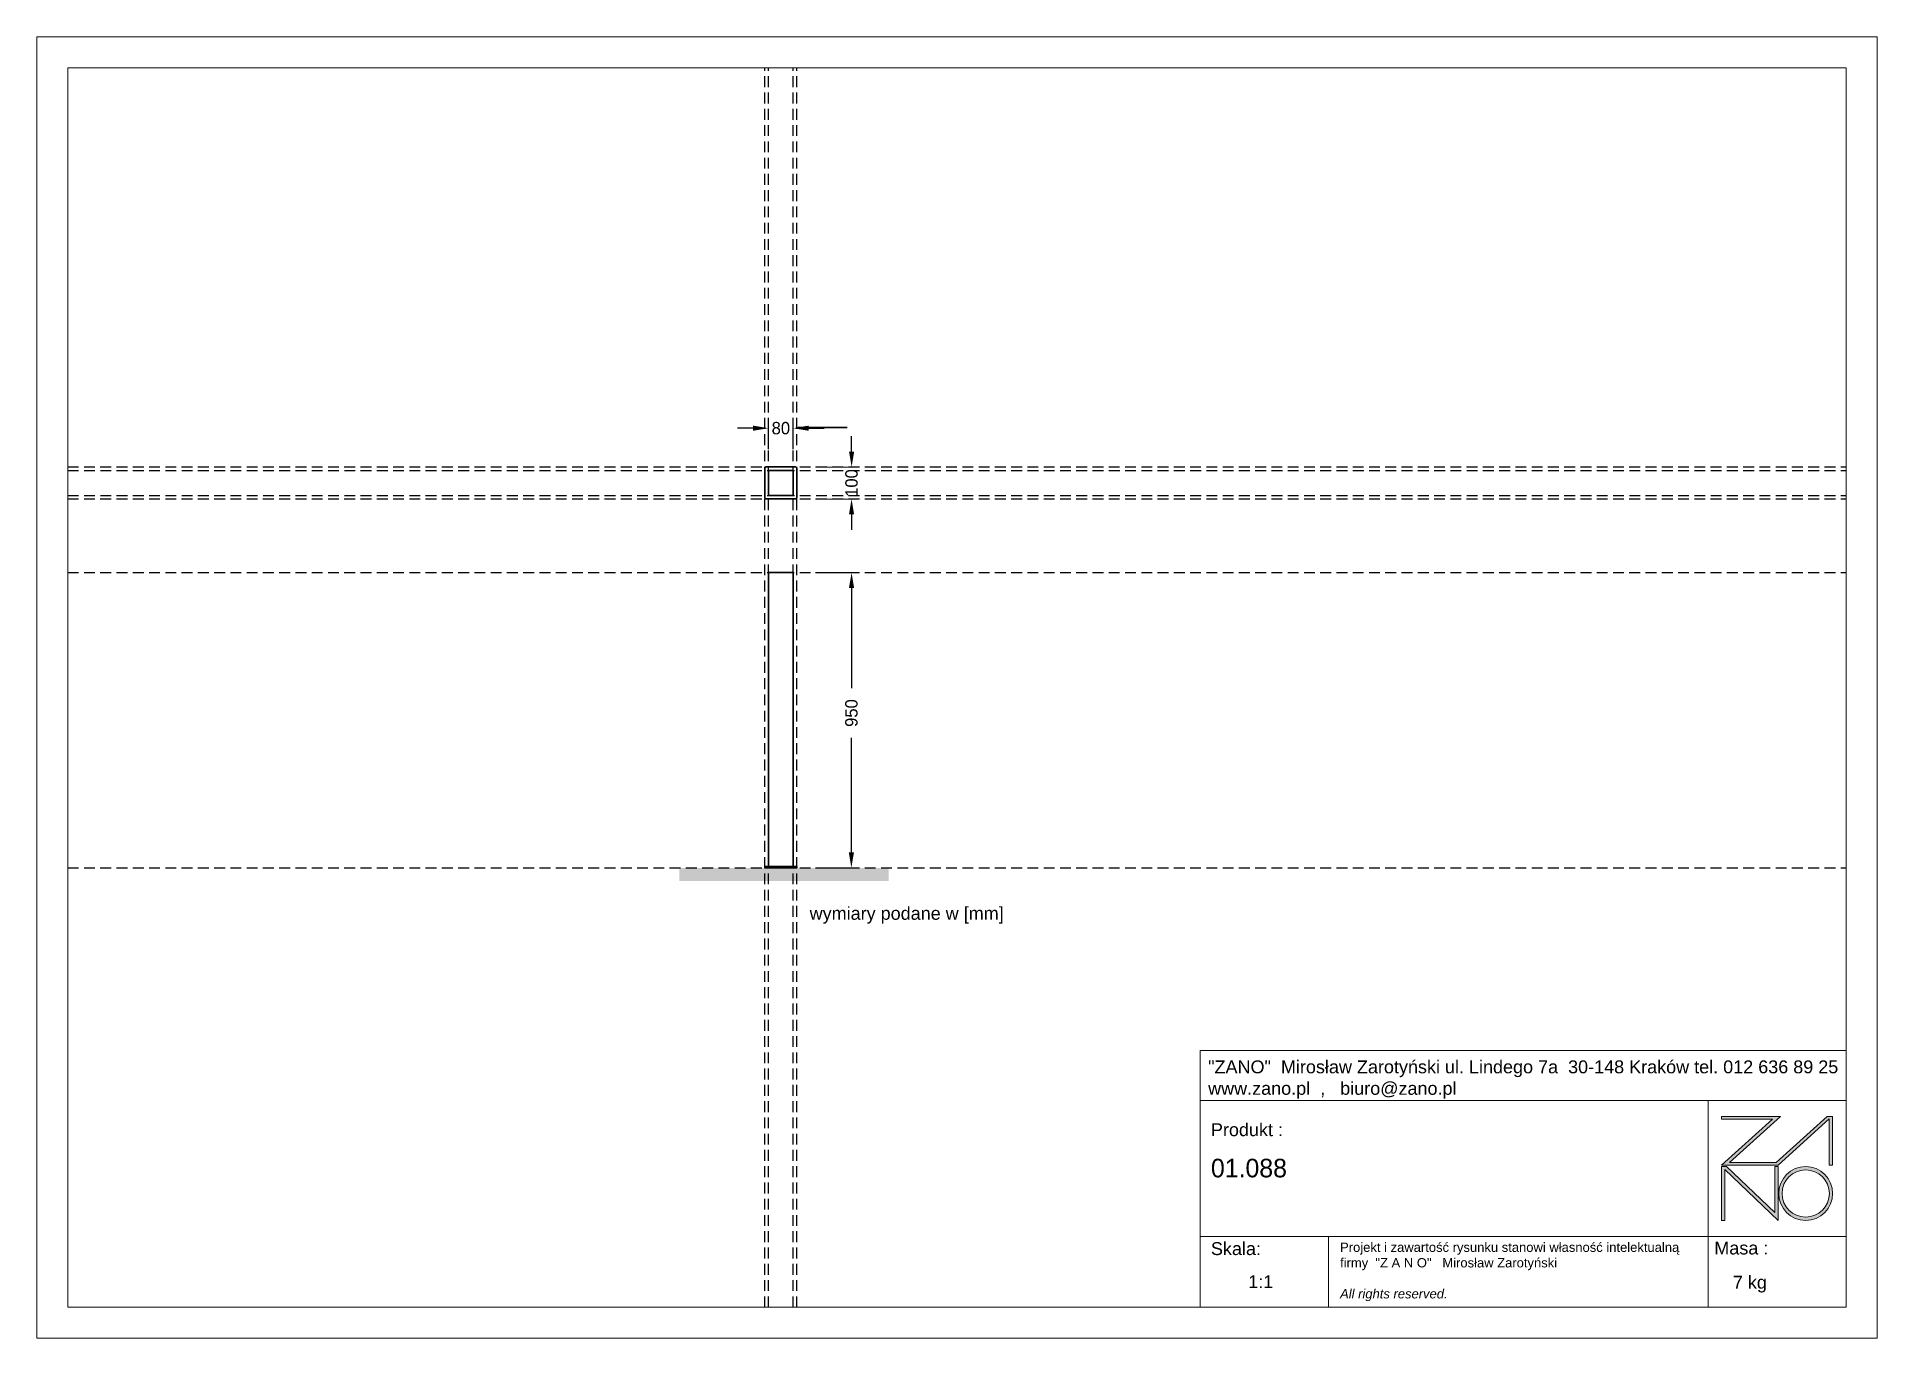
# Model space of a CAD drawing. Header units: millimetres. Extents: x 462 to 6402, y 441 to 4641.
import ezdxf

# ---------------------------------------------------------------- set-up
doc = ezdxf.new("R2010")
doc.units = ezdxf.units.MM
doc.header["$PDSIZE"] = -1
doc.linetypes.add('KRESKOWA', pattern=[0.75, 0.5, -0.25])
doc.layers.get('0').update_dxf_attribs({"lineweight": 35})
for name, color, linetype in [('pomocnicza', 7, 'KRESKOWA'), ('tabelka', 7, 'Continuous'), ('wymiarowanie', 7, 'Continuous')]:
    doc.layers.add(name, color=color, linetype=linetype)
doc.dimstyles.get("Standard").update_dxf_attribs({"dimtxt": 0.18, "dimasz": 0.18, "dimexe": 0.18, "dimexo": 0.0625, "dimgap": 0.09, "dimtad": 0, "dimtih": 1, "dimtoh": 1, "dimdec": 4, "dimzin": 0, "dimdsep": 46, "dimtxsty": 'Standard', "dimcen": 0.09, "dimadec": 0, "dimazin": 0, "dimtfac": 1, "dimtdec": 4, "dimtofl": 0, "dimtmove": 0, "dimatfit": 3, "dimfxl": 1, "dimtolj": 1, "dimtzin": 0, "dimarcsym": 0})

# ---------------------------------------------------------------- blocks, each defined once
blk = doc.blocks.new('zano')
at = {"layer": 'Defpoints', "lineweight": 5}
for points in [[(6270.2, 3716.2), (6270.2, 3707.4), (6434.8, 3707.4), (6270.2, 3558.4), (6452.4, 3558.4), (6617.9, 3708.2), (6617.9, 3558.4), (6628.6, 3558.4), (6628.6, 3716.2), (6610.7, 3716.2), (6446.1, 3567.2), (6295.4, 3567.2), (6459.9, 3716.2), (6270.2, 3716.2), (6270.2, 3707.4)], [(6270.2, 3554.4), (6286.2, 3554.4), (6441.7, 3405.6), (6441.7, 3554.4), (6452.4, 3554.4), (6452.4, 3380.5), (6281, 3544.6), (6281, 3380.5), (6270.2, 3380.5)]]:
    blk.add_hatch(color=251, dxfattribs=at).paths.add_polyline_path(points)
h = blk.add_hatch(color=251, dxfattribs=at)
h.paths.add_polyline_path([(6454.7, 3467.4, 1), (6628.6, 3467.4, 1)])
h.paths.add_polyline_path([(6617.9, 3467.4, -1), (6465.4, 3467.4, -1)], flags=16)
at = {"layer": 'Defpoints', "color": 251, "lineweight": 5}
blk.add_lwpolyline([(6434.8, 3707.4), (6270.2, 3558.4), (6452.4, 3558.4), (6617.9, 3708.2), (6617.9, 3558.4), (6628.6, 3558.4), (6628.6, 3716.2), (6610.7, 3716.2), (6446.1, 3567.2), (6295.4, 3567.2), (6459.9, 3716.2), (6270.2, 3716.2), (6270.2, 3707.4), (6432.1, 3707.4)], dxfattribs=at)
for points in [[(6270.2, 3716.2), (6270.2, 3707.4), (6434.8, 3707.4), (6270.2, 3558.4), (6452.4, 3558.4), (6617.9, 3708.2), (6617.9, 3558.4), (6628.6, 3558.4), (6628.6, 3716.2), (6610.7, 3716.2), (6446.1, 3567.2), (6295.4, 3567.2), (6459.9, 3716.2), (6270.2, 3716.2), (6270.2, 3707.4)], [(6270.2, 3554.4), (6286.2, 3554.4), (6441.7, 3405.6), (6441.7, 3554.4), (6452.4, 3554.4), (6452.4, 3380.5), (6281, 3544.6), (6281, 3380.5), (6270.2, 3380.5)]]:
    blk.add_lwpolyline(points, close=True, dxfattribs=at)
for radius in [87, 76.3]:
    blk.add_circle((6541.7, 3467.4), radius, dxfattribs=at)
blk = doc.blocks.new('TABELA')
at = {"layer": 'tabelka', "lineweight": 5}
for p, q in [((4587.4, 3929.4), (6672.4, 3929.4)), ((4587.4, 3767.6), (4587.4, 3929.4)), ((4587.4, 3929.4), (6672.4, 3929.4)), ((6226.5, 3767.6), (6226.5, 3329)), ((4587.4, 3329), (6672.4, 3329)), ((5001.6, 3329), (5001.6, 3100.4)), ((6226.5, 3329), (6226.5, 3100.4))]:
    blk.add_line(p, q, dxfattribs=at)
blk.add_lwpolyline([(4587.4, 3767.6), (6672.4, 3767.6), (6672.4, 3100.4), (4587.4, 3100.4)], close=True, dxfattribs=at)
blk.add_blockref('zano', (0, 0))
at = {"layer": 'tabelka', "lineweight": 5, "attachment_point": 1}
for s, insert, char_height, width in [('{\\fArial|b0|i0|c238|p34;wymiary podane w [mm]}', (3326.8, 4392.4), 41.595, 2040.38), ('{\\fArial|b0|i0|c238|p34;"ZANO"  Mirosław Zarotyński ul. Lindego 7a  30-148 Kraków tel. 012 636 89 25\\Pwww.zano.pl  ,   biuro@zano.pl}', (4613, 3896.9), 41.595, 2040.38), ('{\\fArial|b0|i0|c238|p34;Produkt : }', (4622, 3694.1), 41.595, 265.273), ('{\\fCentury Gothic|b0|i0|c238|p34;01.088}', (4622, 3579.5), 60, 849.376), ('{\\fArial|b0|i0|c238|p34;Skala: }', (4622, 3310.3), 41.595, 191.675), ('{\\fArial|b0|i0|c238|p34;Masa :}', (6246.7, 3312.2), 41.595, 200.457), ('{\\fArial|b0|i0|c238|p34;1:1}', (4742.5, 3203.5), 41.595, 42.482), ('{\\fArial|b0|i0|c238|p34;7 kg}', (6306.7, 3201.8), 41.595, 226.919)]:
    blk.add_mtext(s, dxfattribs=dict(at, insert=insert, char_height=char_height, width=width))
at = {"layer": 'tabelka', "color": 1, "lineweight": 5, "insert": (5038.9, 3308.9), "char_height": 30, "width": 1186.12, "attachment_point": 1}
blk.add_mtext('{\\fArial|b0|i0|c0|p34;Projekt i zawartość rysunku stanowi własność intelektualną firmy \\fArial|b0|i0|c238|p34; "Z A N O"   Mirosław Zarotyński\\fArial|b0|i1|c238|p34;\\P\\PAll rights reserved.}', dxfattribs=at)
blk = doc.blocks.new('*D30')
at = {"layer": 'Defpoints', "color": 0, "transparency": 16777216}
for p in [(2975, 2912.1), (2975, 1959.1), (3091, 1959.1)]:
    blk.add_point(p, dxfattribs=at)
at = {"layer": 'wymiarowanie', "color": 0, "lineweight": -2, "transparency": 16777216}
for p, q in [((2975, 2912.1), (3091.8, 2912.1)), ((3091.6, 2862.1), (3091.4, 2538.7)), ((3091, 2009.1), (3091.3, 2378.7)), ((2975, 1959.1), (3091.2, 1959.1))]:
    blk.add_line(p, q, dxfattribs=at)
at = {"layer": 'wymiarowanie', "color": 0, "transparency": 16777216}
for points in [[(3083.2, 2862.1), (3099.9, 2862.1), (3091.6, 2912.1)], [(3082.7, 2009.1), (3099.4, 2009.1), (3091, 1959.1)]]:
    blk.add_solid(points, dxfattribs=at)
at = {"layer": 'wymiarowanie', "color": 0, "lineweight": 40, "transparency": 16777216, "insert": (3091.3, 2458.7), "char_height": 30, "attachment_point": 5, "rotation": 90}
blk.add_mtext('\\A1;{\\H1.3333x;950}', dxfattribs=at)
blk = doc.blocks.new('*D35')
at = {"layer": 'Defpoints', "color": 0, "transparency": 16777216}
for p in [(2975, 3252.8), (2974.9, 3149.6), (3091.6, 3149.5)]:
    blk.add_point(p, dxfattribs=at)
at = {"layer": 'wymiarowanie', "color": 0, "lineweight": -2, "transparency": 16777216}
for p, q in [((3091.7, 3302.7), (3091.7, 3352.7)), ((2975, 3252.8), (3091.9, 3252.7)), ((2975, 3149.6), (3091.8, 3149.5)), ((3091.6, 3099.5), (3091.5, 3049.5))]:
    blk.add_line(p, q, dxfattribs=at)
at = {"layer": 'wymiarowanie', "color": 0, "transparency": 16777216}
for points in [[(3083.4, 3302.7), (3100, 3302.7), (3091.7, 3252.7)], [(3083.2, 3099.5), (3099.9, 3099.5), (3091.6, 3149.5)]]:
    blk.add_solid(points, dxfattribs=at)
at = {"layer": 'wymiarowanie', "color": 0, "lineweight": 40, "transparency": 16777216, "insert": (3091.6, 3201.1), "char_height": 30, "attachment_point": 5, "rotation": 90}
blk.add_mtext('\\A1;{\\H1.3333x;100}', dxfattribs=at)
blk = doc.blocks.new('*D37')
at = {"layer": 'Defpoints', "color": 0, "transparency": 16777216}
for p in [(2823.4, 3378), (2823.3, 3310.4), (2903.3, 3310.4)]:
    blk.add_point(p, dxfattribs=at)
at = {"layer": 'wymiarowanie', "color": 0, "lineweight": -2, "transparency": 16777216}
for p, q in [((2773.4, 3378), (2723.4, 3378.1)), ((2823.3, 3310.5), (2823.4, 3378.2)), ((2903.3, 3310.5), (2903.4, 3378.1)), ((2953.4, 3377.9), (3003.4, 3377.9))]:
    blk.add_line(p, q, dxfattribs=at)
at = {"layer": 'wymiarowanie', "color": 0, "transparency": 16777216}
for points in [[(2773.4, 3386.4), (2773.4, 3369.7), (2823.4, 3378)], [(2953.4, 3386.3), (2953.4, 3369.6), (2903.4, 3378)]]:
    blk.add_solid(points, dxfattribs=at)
at = {"layer": 'wymiarowanie', "color": 0, "lineweight": 40, "transparency": 16777216, "insert": (2863.4, 3378), "char_height": 30, "attachment_point": 5}
blk.add_mtext('\\A1;{\\H1.3333x;80}', dxfattribs=at)

msp = doc.modelspace()

# ---------------------------------------------------------------- hatches: boundary and pattern name
h = msp.add_hatch(color=254)
h.dxf.hatch_style = 1
h.paths.add_polyline_path([(2811.6, 1959.1), (2535.2, 1959.1), (2535.2, 1917), (2811.6, 1917)])
h.paths.add_polyline_path([(2914.8, 1959.1), (2811.6, 1959.1), (2811.6, 1917), (2914.8, 1917)])
h.paths.add_polyline_path([(3211.5, 1959.1), (2914.8, 1959.1), (2914.8, 1917), (3211.5, 1917)])

# ---------------------------------------------------------------- linework, layer by layer
for p, q in [((2811.6, 3248.9), (2811.8, 3250.1)), ((2811.6, 3248.9), (2811.6, 3153.4)), ((2811.8, 3250.1), (2812.3, 3251.2)), ((2812.3, 3251.2), (2813.2, 3252)), ((2813.2, 3252), (2814.3, 3252.6)), ((2814.3, 3252.6), (2815.5, 3252.8)), ((2910.9, 3252.8), (2815.5, 3252.8)), ((2823.3, 3238.2), (2823.4, 3239.1)), ((2823.3, 3238.2), (2823.3, 3164.2)), ((2823.4, 3239.1), (2823.9, 3239.9)), ((2823.9, 3239.9), (2824.5, 3240.6)), ((2824.5, 3240.6), (2825.4, 3241)), ((2825.4, 3241), (2826.3, 3241.2)), ((2826.3, 3241.2), (2900.3, 3241.2)), ((2901.2, 3241), (2900.3, 3241.2)), ((2902.1, 3240.6), (2901.2, 3241)), ((2902.7, 3239.9), (2902.1, 3240.6)), ((2903.1, 3239.1), (2902.7, 3239.9)), ((2903.3, 3238.2), (2903.1, 3239.1)), ((2903.3, 3164.2), (2903.3, 3238.2)), ((2912.1, 3252.6), (2910.9, 3252.8)), ((2913.2, 3252), (2912.1, 3252.6)), ((2914.1, 3251.2), (2913.2, 3252)), ((2914.6, 3250.1), (2914.1, 3251.2)), ((2914.8, 3248.9), (2914.6, 3250.1)), ((2914.8, 3153.4), (2914.8, 3248.9)), ((2811.8, 3152.2), (2811.6, 3153.4)), ((2812.3, 3151.2), (2811.8, 3152.2)), ((2813.2, 3150.3), (2812.3, 3151.2)), ((2814.3, 3149.8), (2813.2, 3150.3)), ((2815.5, 3149.6), (2814.3, 3149.8)), ((2815.5, 3149.6), (2910.9, 3149.6)), ((2823.4, 3163.2), (2823.3, 3164.2)), ((2823.9, 3162.4), (2823.4, 3163.2)), ((2824.5, 3161.7), (2823.9, 3162.4)), ((2825.4, 3161.3), (2824.5, 3161.7)), ((2826.3, 3161.2), (2825.4, 3161.3)), ((2900.3, 3161.2), (2826.3, 3161.2)), ((2901.2, 3161.3), (2900.3, 3161.2)), ((2902.1, 3161.7), (2901.2, 3161.3)), ((2902.7, 3162.4), (2902.1, 3161.7)), ((2903.1, 3163.2), (2902.7, 3162.4)), ((2903.3, 3164.2), (2903.1, 3163.2)), ((2912.1, 3149.8), (2910.9, 3149.6)), ((2913.2, 3150.3), (2912.1, 3149.8)), ((2914.1, 3151.2), (2913.2, 3150.3)), ((2914.6, 3152.2), (2914.1, 3151.2)), ((2914.8, 3153.4), (2914.6, 3152.2)), ((2823.3, 2912.1), (2823.2, 2912.1)), ((2823.2, 2909.1), (2823.2, 2912.1)), ((2823.8, 2912.1), (2823.3, 2912.1)), ((2824.4, 2912.1), (2823.8, 2912.1)), ((2825.3, 2912.1), (2824.4, 2912.1)), ((2826.2, 2912.1), (2825.3, 2912.1)), ((2900.2, 2912.1), (2826.2, 2912.1)), ((2900.2, 2912.1), (2901.1, 2912.1)), ((2901.1, 2912.1), (2902, 2912.1)), ((2902, 2912.1), (2902.6, 2912.1)), ((2902.6, 2912.1), (2903, 2912.1)), ((2903, 2912.1), (2903.2, 2912.1)), ((2903.2, 2909.1), (2903.2, 2912.1)), ((2823.2, 1963), (2823.2, 2909.1)), ((2903.2, 1963), (2903.2, 2909.1)), ((2811.8, 1963), (2811.6, 1963)), ((2811.6, 1959.1), (2811.6, 1963)), ((2812.3, 1963), (2811.8, 1963)), ((2813.2, 1963), (2812.3, 1963)), ((2814.3, 1963), (2813.2, 1963)), ((2815.5, 1963), (2814.3, 1963)), ((2823.2, 1963), (2815.5, 1963)), ((2823.2, 1963), (2903.2, 1963)), ((2910.9, 1963), (2903.2, 1963)), ((2910.9, 1963), (2912.1, 1963)), ((2912.1, 1963), (2913.2, 1963)), ((2913.2, 1963), (2914.1, 1963)), ((2914.1, 1963), (2914.6, 1963)), ((2914.6, 1963), (2914.8, 1963)), ((2914.8, 1959.1), (2914.8, 1963)), ((2811.8, 1959.1), (2811.6, 1959.1)), ((2812.3, 1959.1), (2811.8, 1959.1)), ((2814.3, 1959.1), (2813.2, 1959.1)), ((2815.5, 1959.1), (2814.3, 1959.1)), ((2815.5, 1959.1), (2823.2, 1959.1)), ((2823.2, 1959.1), (2825.7, 1959.1)), ((2825.7, 1959.1), (2825.7, 1959.1)), ((2825.7, 1959.1), (2825.8, 1959.1)), ((2825.8, 1959.1), (2825.9, 1959.1)), ((2825.9, 1959.1), (2826, 1959.1)), ((2826.4, 1959.1), (2826, 1959.1)), ((2826.4, 1959.1), (2900, 1959.1)), ((2900, 1959.1), (2900.3, 1959.1)), ((2900.3, 1959.1), (2900.5, 1959.1)), ((2900.5, 1959.1), (2900.6, 1959.1)), ((2900.6, 1959.1), (2900.6, 1959.1)), ((2900.6, 1959.1), (2900.7, 1959.1)), ((2900.7, 1959.1), (2903.2, 1959.1)), ((2903.2, 1959.1), (2910.9, 1959.1)), ((2910.9, 1959.1), (2912.1, 1959.1)), ((2912.1, 1959.1), (2913.2, 1959.1)), ((2913.2, 1959.1), (2914.1, 1959.1)), ((2914.1, 1959.1), (2914.6, 1959.1)), ((2914.6, 1959.1), (2914.8, 1959.1))]:
    msp.add_line(p, q)
msp.add_lwpolyline([(3076.9, 3379.8), (2917.7, 3379.8)])
at = {"layer": 'pomocnicza', "color": 254, "ltscale": 70}
for points in [[(2811.6, 541.1), (2811.6, 4541.1)], [(2823.3, 541.1), (2823.3, 4541.1)], [(2903.2, 541.1), (2903.2, 4541.1)], [(2914.8, 541.1), (2914.8, 4541.1)], [(561.9, 3252.8), (6301.9, 3252.8)], [(562, 3241.2), (6302, 3241.2)], [(561.9, 3149.6), (6301.9, 3149.6)], [(562, 3161.2), (6302, 3161.2)], [(561.9, 2912.1), (6301.9, 2912.1)], [(561.9, 1959.1), (6301.9, 1959.1)]]:
    msp.add_lwpolyline(points, dxfattribs=at)
at = {"layer": 'tabelka', "lineweight": 5}
for points in [[(461.9, 4641.1), (6401.9, 4641.1), (6401.9, 441.1), (461.9, 441.1)], [(561.9, 4541.1), (6301.9, 4541.1), (6301.9, 541.1), (561.9, 541.1)]]:
    msp.add_lwpolyline(points, close=True, dxfattribs=at)

# ---------------------------------------------------------------- block references
at = {"layer": 'pomocnicza'}
msp.add_blockref('TABELA', (-370.5, -2559.3), dxfattribs=at)

# ---------------------------------------------------------------- dimensions: what is measured, and where the dimension line sits
at = {"layer": 'wymiarowanie', "color": 0, "lineweight": 40}
dim = msp.add_linear_dim(base=(2823.4, 3378), p1=(2903.3, 3310.4), p2=(2823.3, 3310.4), angle=359.96407, text='{\\H1.3333x;80}', dimstyle='Standard', override={"dimtxt": 30, "dimasz": 50, "dimgap": 30, "dimdec": 0}, dxfattribs=at)
dim.commit()
dim.dimension.update_dxf_attribs({"geometry": '*D37', "text_midpoint": (2863.4, 3378), "dimtype": 160})
for base, p1, p2, text, picture, middle in [((3091.6, 3149.5), (2975, 3252.8), (2974.9, 3149.6), '{\\H1.3333x;100}', '*D35', (3091.6, 3201.1)), ((3091, 1959.1), (2975, 2912.1), (2975, 1959.1), '{\\H1.3333x;950}', '*D30', (3091.3, 2458.7))]:
    dim = msp.add_linear_dim(base=base, p1=p1, p2=p2, angle=89.96407, text=text, dimstyle='Standard', override={"dimtxt": 30, "dimasz": 50, "dimgap": 30, "dimdec": 0}, dxfattribs=at)
    dim.commit()
    dim.dimension.update_dxf_attribs({"geometry": picture, "text_midpoint": middle, "dimtype": 160, "text_rotation": 90})

doc.saveas('drawing.dxf')
